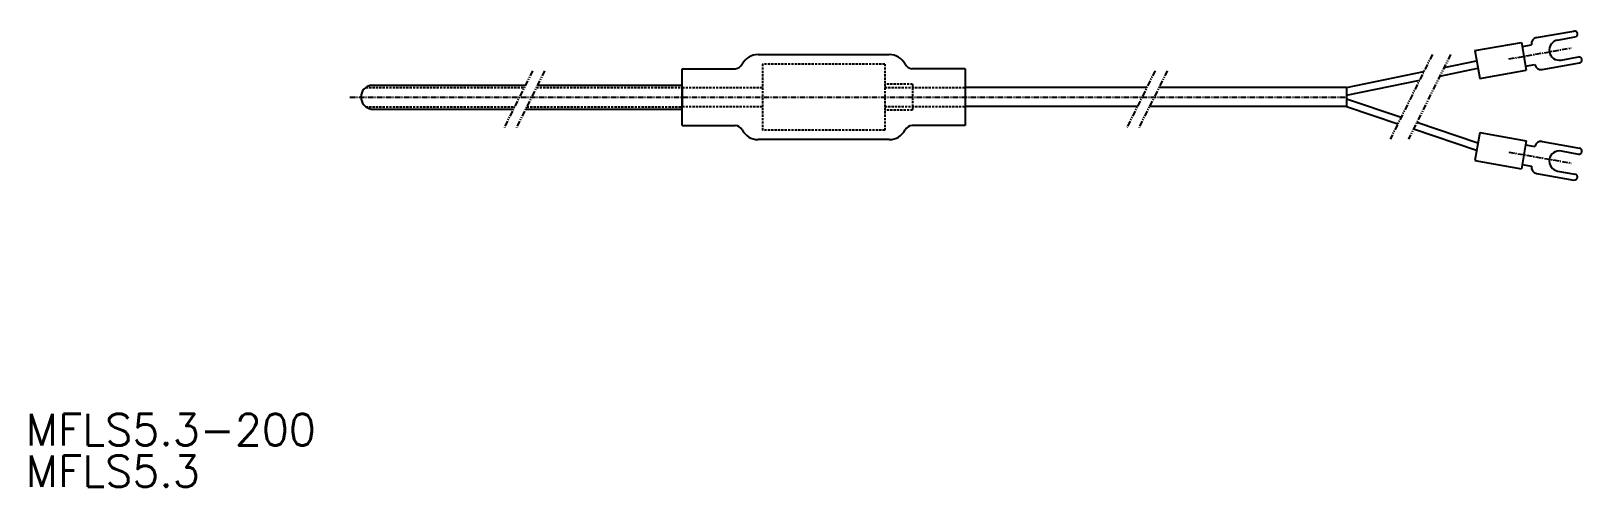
# Model space of a CAD drawing. Extents: x -25 to 320, y 541 to 642.
import ezdxf

# ---------------------------------------------------------------- set-up
doc = ezdxf.new("R2010")
doc.units = 0
for name, pattern in [('CENTER', [2, 1.25, -0.25, 0.25, -0.25]), ('DASHED', [0.75, 0.5, -0.25]), ('PHANTOM', [2.5, 1.25, -0.25, 0.25, -0.25, 0.25, -0.25])]:
    doc.linetypes.add(name, pattern=pattern)
doc.layers.get('0').update_dxf_attribs({"linetype": 'CONTINUOUS'})
doc.layers.add('CENTER', color=1, linetype='CENTER')
doc.styles.get("Standard").update_dxf_attribs({"font": 'txt.shx', "bigfont": 'bigfont.shx'})

msp = doc.modelspace()

# ---------------------------------------------------------------- linework, layer by layer
at = {"color": 7, "linetype": 'CONTINUOUS'}
for p, q in [((309.47, 641), (317.77, 642.46)), ((295.76, 638.13), (306.1, 639.95)), ((295.76, 638.13), (296.85, 631.92)), ((306.1, 639.95), (307.2, 633.75)), ((306.26, 639.02), (308.33, 639.38)), ((314.17, 640.47), (318, 641.14)), ((136.46, 637.23), (165.6, 637.23)), ((288.93, 634.37), (296.16, 635.85)), ((307.03, 634.68), (309.1, 635.04)), ((310.72, 633.91), (319.02, 635.38)), ((314.95, 636.02), (318.79, 636.7)), ((119.61, 634.08), (131.38, 634.08)), ((119.61, 621.48), (119.61, 634.08)), ((182.45, 634.08), (170.68, 634.08)), ((182.45, 634.08), (182.45, 621.48)), ((267.25, 629.93), (284.45, 633.45)), ((267.25, 628.22), (283.5, 631.55)), ((287.98, 632.46), (296.45, 634.2)), ((296.85, 631.92), (307.2, 633.75)), ((50.45, 630.43), (84.74, 630.43)), ((87.42, 630.43), (119.61, 630.43)), ((119.61, 629.88), (119.61, 625.68)), ((182.45, 629.88), (182.45, 625.68)), ((222.84, 629.88), (182.45, 629.88)), ((267.21, 629.88), (225.53, 629.88)), ((267.21, 629.88), (267.21, 625.68)), ((267.25, 627.42), (279.41, 623.34)), ((50.45, 625.13), (82.1, 625.13)), ((84.78, 625.13), (119.61, 625.13)), ((220.75, 625.68), (182.45, 625.68)), ((267.21, 625.68), (223.43, 625.68)), ((267.25, 625.72), (278.68, 621.86)), ((119.61, 621.48), (131.38, 621.48)), ((182.45, 621.48), (170.68, 621.48)), ((282.12, 620.7), (296.16, 615.96)), ((282.86, 622.18), (296.45, 617.62)), ((165.6, 618.34), (136.46, 618.34)), ((296.85, 619.89), (295.76, 613.69)), ((296.85, 619.89), (307.2, 618.07)), ((307.2, 618.07), (306.1, 611.87)), ((307.03, 617.14), (309.1, 616.77)), ((310.72, 617.9), (319.02, 616.44)), ((295.76, 613.69), (306.1, 611.87)), ((314.95, 615.8), (318.79, 615.12)), ((306.26, 612.8), (308.33, 612.43)), ((309.47, 610.82), (317.77, 609.35)), ((314.17, 611.35), (318, 610.67))]:
    msp.add_line(p, q, dxfattribs=at)
at = {"color": 3, "linetype": 'DASHED'}
for p, q in [((164.61, 635.13), (137.45, 635.13)), ((137.45, 635.13), (137.45, 620.43)), ((164.61, 635.13), (164.61, 620.43)), ((49.26, 629.93), (84.49, 629.93)), ((87.17, 629.93), (119.61, 629.93)), ((119.61, 629.88), (137.45, 629.88)), ((170.81, 630.67), (164.61, 630.67)), ((164.61, 629.88), (182.45, 629.88)), ((170.81, 630.67), (170.81, 624.89)), ((49.26, 625.63), (82.35, 625.63)), ((85.03, 625.63), (119.61, 625.63)), ((119.61, 625.68), (137.45, 625.68)), ((164.61, 625.68), (182.45, 625.68)), ((170.81, 624.89), (164.61, 624.89)), ((164.61, 620.43), (137.45, 620.43))]:
    msp.add_line(p, q, dxfattribs=at)
at = {"color": 3, "linetype": 'PHANTOM'}
for p, q in [((286.35, 637.28), (276.97, 618.43)), ((290.38, 637.28), (280.99, 618.43)), ((86.32, 633.61), (80.07, 621.05)), ((89.01, 633.61), (82.75, 621.05)), ((224.7, 633.61), (218.45, 621.05)), ((227.39, 633.61), (221.13, 621.05))]:
    msp.add_line(p, q, dxfattribs=at)
at = {"color": 7, "linetype": 'CONTINUOUS'}
for centre, radius, start, end in [((317.89, 641.8), 0.669, 280, 100), ((309.71, 639.62), 1.4, 100, 189.785), ((314.56, 638.24), 2.26, 100, 280), ((131.25, 635.97), 1.89, 273.799, 332.336), ((136.46, 633.24), 3.99, 90, 152.336), ((165.6, 633.24), 3.99, 27.664, 90), ((170.81, 635.97), 1.89, 207.664, 266.201), ((310.47, 635.29), 1.4, 190.215, 280), ((318.91, 636.04), 0.669, 280, 100), ((50.87, 627.78), 2.68, 99.0424, 260.9576), ((131.25, 619.59), 1.89, 27.664, 86.2008), ((170.81, 619.59), 1.89, 93.7992, 152.336), ((136.46, 622.32), 3.99, 207.664, 270), ((165.6, 622.32), 3.99, 270, 332.336), ((310.47, 616.53), 1.4, 80, 169.785), ((314.56, 613.57), 2.26, 80, 260), ((318.91, 615.78), 0.669, 260, 80), ((309.71, 612.19), 1.4, 170.215, 260), ((317.89, 610.01), 0.669, 260, 80)]:
    msp.add_arc(centre, radius, start, end, dxfattribs=at)
at = {"layer": 'CENTER', "color": 1, "linetype": 'CENTER'}
for p, q in [((303.33, 636.26), (317.19, 638.71)), ((45.7, 627.78), (267.21, 627.78)), ((303.33, 615.55), (317.19, 613.11))]:
    msp.add_line(p, q, dxfattribs=at)

# ---------------------------------------------------------------- texts
at = {"color": 7, "linetype": 'CONTINUOUS'}
for s, p in [('MFLS5.3-200', (-26.34, 550.35)), ('MFLS5.3', (-26.34, 541.11))]:
    msp.add_text(s, height=7, dxfattribs=at).set_placement(p)

doc.saveas('drawing.dxf')
